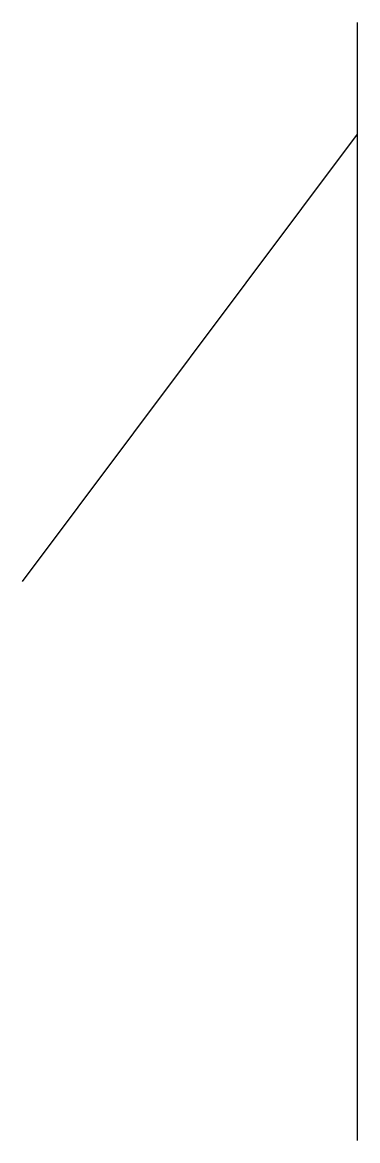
# Model space of a CAD drawing. Header units: millimetres. Extents: x 0 to 6, y -10 to 10.
import ezdxf

# ---------------------------------------------------------------- set-up
doc = ezdxf.new("R2010")
doc.units = ezdxf.units.MM
doc.layers.add('SURVEY', color=7, linetype='Continuous', true_color=0x123456)

msp = doc.modelspace()

# ---------------------------------------------------------------- linework, layer by layer
at = {"layer": 'SURVEY'}
for p, q in [((6, -10), (6, 10)), ((0, 0), (6, 8))]:
    msp.add_line(p, q, dxfattribs=at)

doc.saveas('drawing.dxf')
